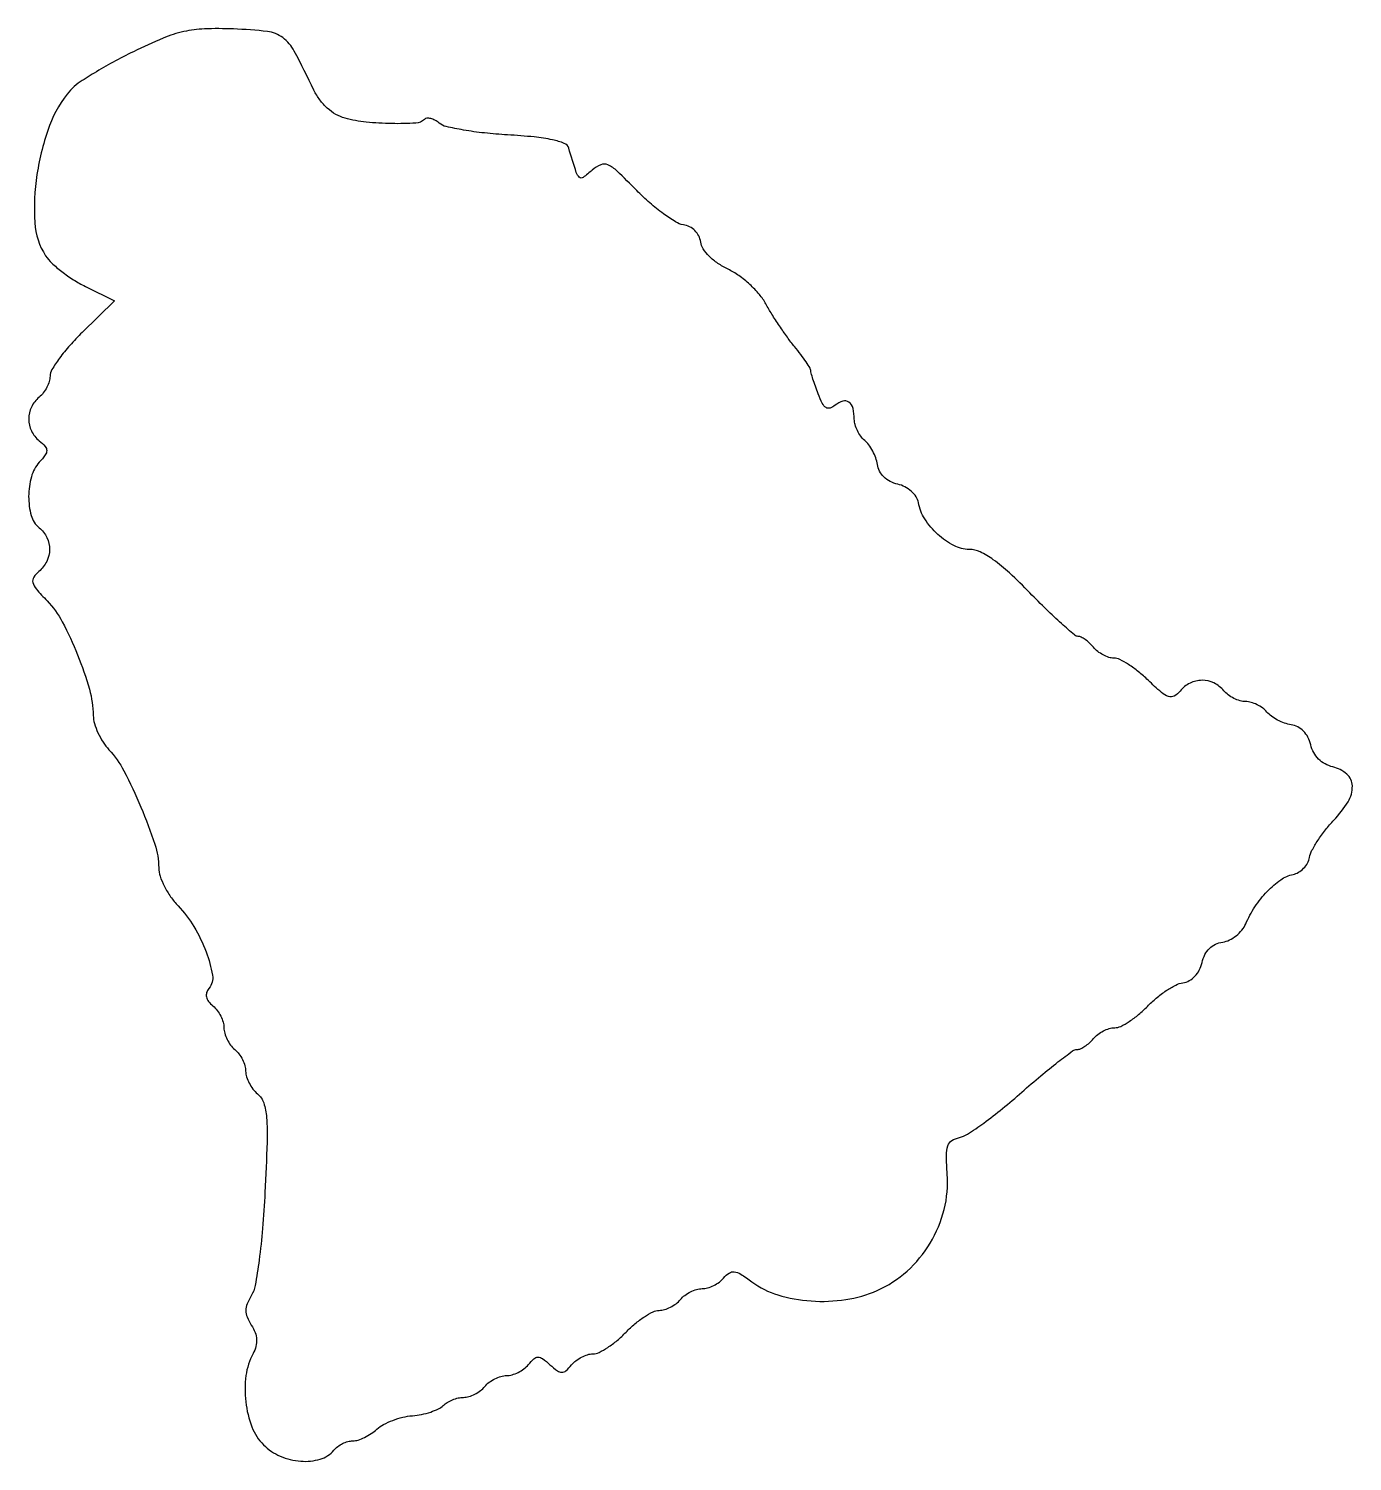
# Model space of a CAD drawing. Extents: x 0 to 183, y 0 to 198.
import ezdxf

# ---------------------------------------------------------------- set-up
doc = ezdxf.new("R2010")
doc.units = 0

msp = doc.modelspace()

# ---------------------------------------------------------------- linework, layer by layer
msp.add_lwpolyline([(14.5, 194.676845, 0.011415), (11.69907, 193.237477, 0.012774), (9.071441, 191.722258, 0.012129), (6.905468, 190.325134, 0.064024), (5.849586, 189.389662, 0.091239), (2.93686, 184.485502, 0.051076), (1.202244, 177.745813, 0.051732), (0.892266, 171.080146, 0.131535), (2.3965, 166.517617, 0.059972), (3.237751, 165.518523, 0.023552), (4.612318, 164.351163, 0.022906), (6.23334, 163.21539, 0.026484), (7.876738, 162.290948), (11.88789, 160.306388), (7.443945, 155.944986, 0.017656), (5.742365, 154.152774, 0.022279), (4.305409, 152.374375, 0.021128), (3.254012, 150.813563, 0.138514), (3, 149.914237, -0.074452), (2.89067, 149.184082, -0.044552), (2.559375, 148.369574, -0.04353), (2.074042, 147.599491, -0.057241), (1.5, 147, 0.107033), (0.433958, 145.639999, 0.114434), (0.059442, 143.993725, 0.11394), (0.447359, 142.345084, 0.105408), (1.525228, 140.979062, -0.035232), (2.333622, 140.205847, -0.186416), (2.550457, 139.64447, -0.160673), (2.348769, 139.033041, -0.024584), (1.525228, 138.027877, 0.11652), (0.427233, 136.034957, 0.067297), (0.050918, 133.309086, 0.069141), (0.408498, 130.681717, 0.152348), (1.5, 129, -0.107102), (2.567598, 127.637632, -0.114936), (2.940158, 125.990348, -0.11417), (2.546977, 124.339407, -0.104608), (1.461127, 122.967738, 0.075759), (0.744148, 122.161463, 0.215172), (0.633084, 121.435117, 0.109516), (1.112613, 120.536766, 0.013878), (2.596529, 118.899246, -0.069087), (4.698945, 115.991529, -0.026395), (6.810226, 111.451555, -0.026476), (8.437082, 106.695354, -0.065903), (8.967354, 103.064451, 0.068459), (9.133315, 101.967159, 0.036219), (9.61808, 100.676222, 0.035233), (10.316445, 99.404119, 0.045453), (11.136747, 98.35444, -0.069345), (13.187133, 95.456232, -0.019742), (15.530483, 90.44973, -0.019207), (17.464402, 85.310021, -0.080066), (17.995369, 82.054719, 0.082132), (18.185381, 80.919144, 0.03581), (18.784229, 79.507761, 0.034203), (19.650556, 78.066582, 0.038609), (20.674346, 76.818022, -0.055879), (22.867497, 73.947043, -0.045617), (24.54841, 70.463073, -0.046791), (25.42308, 67.23802, -0.219436), (24.94021, 65.427958, 0.096645), (24.619113, 64.840238, 0.133286), (24.593786, 64.242259, 0.110692), (24.883187, 63.632549, 0.053656), (25.487669, 63.010234, -0.059381), (26.066471, 62.400586, -0.043844), (26.555753, 61.608239, -0.044599), (26.889519, 60.763842, -0.071945), (27, 60, 0.071461), (27.109626, 59.23689, 0.044601), (27.440625, 58.394767, 0.043899), (27.925909, 57.605713, 0.059806), (28.5, 57, -0.059806), (29.074091, 56.394287, -0.043899), (29.559375, 55.605233, -0.044601), (29.890374, 54.76311, -0.071461), (30, 54, 0.076922), (30.119395, 53.228515, 0.044447), (30.482378, 52.360115, 0.04318), (31.013735, 51.533058, 0.055232), (31.642138, 50.882036, -0.141685), (32.492424, 49.629997, -0.060094), (32.889344, 47.620755, -0.027378), (32.958649, 44.198788, -0.004037), (32.664017, 37.281057, -0.008154), (32.33031, 32.303908, -0.012004), (31.861205, 27.947294, -0.010325), (31.324373, 24.440848, -0.09672), (30.781332, 23.021465, 0.04011), (30.200551, 21.900611, 0.099863), (30.019027, 20.99969, 0.099811), (30.200949, 20.098564, 0.040041), (30.782311, 18.976968, -0.046863), (31.303587, 17.936867, -0.077622), (31.513553, 16.979961, -0.081457), (31.417578, 16.037541, -0.0569), (31.022857, 15.04271, 0.08999), (30.043464, 12.005114, 0.061803), (30.010972, 8.37675, 0.06289), (30.854953, 4.929575, 0.105305), (32.472524, 2.436567, 0.095567), (34.77154, 0.881073, 0.082765), (37.604555, 0.190393, 0.090035), (40.29136, 0.475199, 0.149315), (42.180183, 1.717107, -0.061452), (42.701674, 2.208137, -0.044093), (43.387096, 2.62315, -0.044589), (44.122716, 2.9061, -0.069632), (44.793704, 3, 0.078337), (45.513968, 3.113543, 0.03456), (46.410983, 3.473696, 0.033127), (47.328322, 3.995431, 0.038071), (48.124402, 4.612582, -0.061596), (49.029606, 5.248656, -0.031585), (50.294535, 5.823186, -0.030828), (51.69096, 6.257532, -0.040376), (53.009871, 6.46931, 0.030151), (54.281893, 6.646995, 0.02918), (55.537614, 6.977574, 0.030484), (56.605331, 7.399969, 0.087154), (57.256728, 7.856728, -0.061088), (57.817011, 8.294604, -0.039091), (58.556946, 8.664164, -0.038907), (59.351518, 8.916314, -0.057442), (60.077555, 9, 0.074156), (60.810865, 9.10936, 0.04456), (61.628015, 9.440625, 0.043569), (62.399912, 9.925953, 0.057488), (63, 10.5, -0.059806), (63.605713, 11.074091, -0.043899), (64.394767, 11.559375, -0.044601), (65.23689, 11.890374, -0.071461), (66, 12, 0.072449), (66.764606, 12.111374, 0.044594), (67.611384, 12.448036, 0.043784), (68.407175, 12.941499, 0.058943), (69.020938, 13.525228, -0.036129), (69.794367, 14.330952, -0.18768), (70.360204, 14.5456, -0.158945), (70.979025, 14.337971, -0.024152), (72, 13.5, 0.024152), (73.020975, 12.662029, 0.158945), (73.639796, 12.4544, 0.18768), (74.205633, 12.669048, 0.036129), (74.979062, 13.474772, -0.057034), (75.58813, 14.058465, -0.043496), (76.369627, 14.551964, -0.044544), (77.195595, 14.888858, -0.074701), (77.935354, 15, 0.115001), (78.775711, 15.195875, 0.030871), (79.973535, 15.88125, 0.029576), (81.275492, 16.851773, 0.026783), (82.5, 18, -0.026783), (83.724508, 19.148227, -0.029576), (85.026465, 20.11875, -0.030871), (86.224289, 20.804125, -0.115001), (87.064646, 21, 0.073695), (87.802919, 21.109408, 0.044572), (88.624223, 21.440625, 0.043629), (89.398974, 21.925946, 0.057876), (90, 22.5, -0.059806), (90.605713, 23.074091, -0.043899), (91.394767, 23.559375, -0.044601), (92.23689, 23.890374, -0.071461), (93, 24, 0.069977), (93.760878, 24.107013, 0.044594), (94.596079, 24.429595, 0.044058), (95.375112, 24.902702, 0.061137), (95.968837, 25.46245, -0.070089), (96.731686, 26.15638, -0.184796), (97.438641, 26.323928, -0.109176), (98.325403, 25.99998, -0.017226), (99.864281, 24.94222, 0.085813), (103.461605, 23.135532, 0.056377), (108.03092, 22.296559, 0.054705), (112.841375, 22.490761, 0.066805), (117.162298, 23.747594, 0.079445), (121.277021, 26.414292, 0.073888), (124.474907, 30.291293, 0.073948), (126.405441, 34.927502, 0.079794), (126.834023, 39.802499, -0.013334), (126.717331, 42.399977, -0.084435), (126.914658, 43.703468, -0.168692), (127.471163, 44.431049, -0.098144), (128.5, 44.851491, 0.097578), (129.630148, 45.311855, 0.011665), (131.86119, 46.853614, 0.013547), (134.447254, 48.840507, 0.010747), (137.133839, 51.120437, -0.006929), (139.747822, 53.373306, -0.010194), (142.110892, 55.272878, -0.005889), (144.133439, 56.794288, -0.159622), (144.761394, 57, 0.109083), (145.229385, 57.10333, 0.038953), (145.828893, 57.440625, 0.036407), (146.450279, 57.92601, 0.035555), (147, 58.5, -0.057876), (147.601026, 59.074054, -0.043629), (148.375777, 59.559375, -0.044572), (149.197081, 59.890592, -0.073695), (149.935354, 60, 0.113885), (150.773072, 60.193314, 0.031235), (151.959041, 60.866122, 0.029867), (153.245029, 61.820001, 0.027231), (154.45066, 62.948501, -0.028118), (155.684354, 64.099173, -0.027097), (157.054136, 65.119444, -0.028152), (158.357848, 65.882826, -0.082407), (159.346757, 66.198501, 0.090163), (160.232656, 66.496399, 0.077239), (161.01205, 67.099293, 0.071572), (161.618876, 67.957758, 0.061001), (162, 69, -0.060886), (162.396141, 70.084077, -0.079329), (163.01792, 70.936343, -0.083514), (163.845783, 71.5218, -0.076536), (164.844873, 71.826611, 0.07702), (165.778062, 72.112299, 0.054129), (166.710758, 72.695714, 0.053801), (167.502908, 73.470967, 0.073032), (168.019157, 74.326611, -0.04802), (169.277829, 76.669214, -0.043802), (170.995063, 78.807804, -0.046647), (172.86455, 80.425995, -0.107914), (174.561891, 81.154144, 0.087387), (175.320689, 81.443737, 0.066334), (176.019243, 81.998752, 0.065706), (176.55421, 82.723743, 0.08193), (176.833741, 83.511484, -0.077201), (177.169377, 84.486306, -0.02332), (177.966464, 85.839502, -0.022756), (179.014997, 87.294461, -0.02293), (180.18891, 88.644267, 0.05282), (182.149031, 91.190159, 0.143993), (182.737666, 93.362923, 0.210491), (181.97922, 94.98921, 0.122524), (180.031223, 95.992629, -0.067567), (178.9672, 96.401355, -0.071383), (178.072631, 97.073268, -0.071336), (177.402648, 97.97006, -0.06734), (176.99548, 99.036475, 0.062586), (176.611112, 100.072503, 0.073695), (175.997357, 100.918908, 0.078396), (175.200611, 101.51188, 0.085008), (174.281626, 101.810034, -0.04937), (173.376069, 102.034305, -0.035576), (172.421754, 102.451986, -0.036162), (171.562745, 102.985732, -0.062534), (170.950176, 103.560034, 0.06196), (170.363634, 104.111196, 0.044146), (169.590597, 104.57701, 0.044578), (168.759538, 104.894558, 0.069081), (168, 105, -0.071461), (167.23689, 105.109626, -0.044601), (166.394767, 105.440625, -0.043899), (165.605713, 105.925909, -0.059806), (165, 106.5, 0.107122), (163.636929, 107.56806, 0.115085), (161.989342, 107.940037, 0.114238), (160.337714, 107.545288, 0.104371), (158.964359, 106.457056, -0.089515), (158.142913, 105.765836, -0.215269), (157.369056, 105.690615, -0.09877), (156.38133, 106.261497, -0.012203), (154.544307, 107.957056, 0.022989), (153.226411, 109.121849, 0.026294), (151.86291, 110.106135, 0.026804), (150.634249, 110.808135, 0.116902), (149.824837, 111, -0.077826), (149.129077, 111.108956, -0.044395), (148.343313, 111.440625, -0.043043), (147.592975, 111.926, -0.05452), (147, 112.5, 0.030348), (146.461539, 113.074071, 0.033377), (145.873519, 113.559375, 0.035486), (145.320883, 113.899964, 0.120928), (144.913315, 114, -0.179498), (144.387434, 114.195075, -0.005411), (142.604818, 115.7625, -0.010093), (140.533641, 117.700756, -0.006728), (138.236696, 120, 0.012767), (135.421175, 122.751079, 0.031476), (133.185372, 124.578988, 0.043583), (131.359992, 125.661583, 0.112522), (129.875251, 126, -0.120817), (127.745604, 126.522218, -0.065566), (125.526199, 128.079625, -0.064142), (123.728779, 130.214196, -0.098362), (122.844579, 132.456155, 0.100244), (122.524148, 133.259842, 0.06595), (121.872339, 134.016772, 0.061574), (120.991032, 134.62643, 0.063062), (119.994749, 134.997149, -0.06119), (118.941229, 135.384699, -0.074023), (118.086235, 135.998323, -0.079226), (117.489963, 136.795186, -0.085245), (117.189966, 137.718374, 0.04937), (116.965695, 138.623931, 0.035576), (116.548014, 139.578246, 0.036162), (116.014268, 140.437255, 0.062534), (115.439966, 141.049824, -0.060608), (114.888834, 141.633176, -0.043998), (114.42299, 142.396413, -0.044599), (114.105317, 143.213216, -0.070562), (114, 143.955778, 0.058549), (113.822819, 145.463697, 0.178519), (113.260669, 146.308309, 0.23643), (112.409642, 146.450808, 0.098894), (111.358582, 145.882634, -0.093989), (110.662066, 145.497321, -0.231387), (110.098, 145.575028, -0.129748), (109.586019, 146.157507, -0.02493), (109.016573, 147.456409, -0.006194), (108.627249, 148.519886, -0.008059), (108.298618, 149.503558, -0.006243), (108.047986, 150.331872, -0.070451), (108, 150.670744, 0.141434), (107.904354, 151.00211, 0.00879), (107.339063, 151.865701, 0.012449), (106.611929, 152.879789, 0.008879), (105.75, 153.97962, -0.014377), (104.765193, 155.265108, -0.008518), (103.66193, 156.850597, -0.00852), (102.614196, 158.471397, -0.014484), (101.801252, 159.865714, 0.051645), (100.897095, 161.181412, 0.030379), (99.572518, 162.558326, 0.030126), (98.065126, 163.786792, 0.044678), (96.59955, 164.653919, -0.03702), (95.166194, 165.472658, -0.046716), (93.985253, 166.4401, -0.053588), (93.1581, 167.454617, -0.109186), (92.798298, 168.41218, 0.081438), (92.529304, 169.268306, 0.079853), (91.999751, 170.000249, 0.07983), (91.267348, 170.529547, 0.081319), (90.410604, 170.798505, -0.102066), (89.333917, 171.185842, -0.021228), (87.656735, 172.311748, -0.021466), (85.789003, 173.811585, -0.018818), (83.969776, 175.530796, 0.007775), (81.268954, 178.198458, 0.083627), (80.001624, 179.059555, 0.207329), (78.997294, 179.080724, 0.087163), (77.830021, 178.346171, -0.024372), (76.576657, 177.31839, -0.361435), (76.049315, 177.347718, -0.128719), (75.63475, 178.000865, -0.003268), (74.582522, 181.366737, 0.227804), (73.978819, 182.022066, 0.041235), (72.351105, 182.51844, 0.029183), (69.841733, 182.911107, 0.009762), (66.138126, 183.198146, -0.012359), (62.96209, 183.460897, -0.015862), (60.058566, 183.867045, -0.013733), (57.680868, 184.344489, -0.117307), (56.713594, 184.822733, 0.047723), (56.131159, 185.218937, 0.06387), (55.537011, 185.452404, 0.079737), (55.021674, 185.497718, 0.180411), (54.670811, 185.337478, -0.185527), (53.488544, 184.811613, -0.016582), (50.178801, 184.750468, -0.022532), (46.632405, 184.962602, -0.038419), (43.71439, 185.498424, -0.065996), (42.456644, 186.015725, -0.053122), (41.27256, 186.875708, -0.050422), (40.239299, 188.017039, -0.047112), (39.428364, 189.367346, 0.010294), (36.71169, 194.751966, 0.108808), (35.12677, 196.616141, 0.134903), (33.025086, 197.458595, 0.018771), (28.301462, 197.815962, 0.018168), (24.311378, 197.822516, 0.047274), (21.466254, 197.452965, 0.043543), (18.609988, 196.535899, 0.013541)], format="xyb", close=True)

doc.saveas('drawing.dxf')
